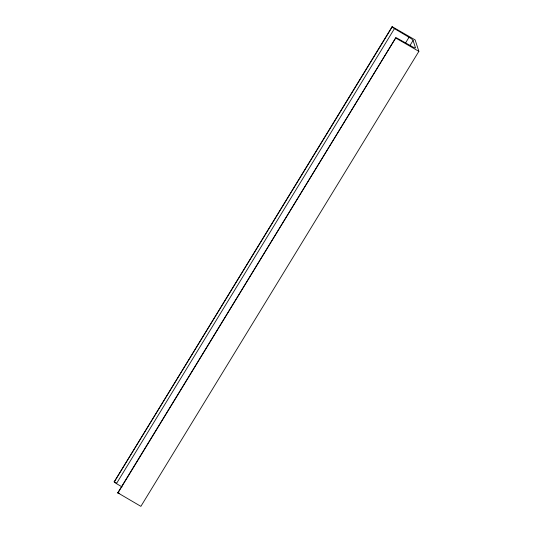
<?xml version="1.0" encoding="UTF-8"?>
<svg xmlns="http://www.w3.org/2000/svg" width="533" height="533" viewBox="0 0 533 533"><rect width="100%" height="100%" fill="white"/><g stroke="black" fill="none" stroke-linecap="round" stroke-linejoin="round"><path stroke-width="0.8" d="M122.01 486.909L116.454 483.618A2.425 0.36 31.4 0 1 114.215 481.905L392.121 26.65L415.134 39.922L418.871 51.361L140.879 506.35L117.773 492.805L395.772 37.816A2.425 0.36 31.4 0 1 397.671 38.496L413.142 47.144A4.597 0.673 31.4 0 0 415.42 47.65L413.068 40.448A4.597 0.673 31.4 0 0 410.137 37.95L394.447 28.629A2.425 0.36 31.4 0 1 392.208 26.923L392.121 26.65M114.215 481.905L392.208 26.923M116.454 483.618L394.447 28.629M117.866 493.078L395.772 37.816M405.56 42.946L409.024 37.27M410.03 45.418L413.068 40.448M395.859 38.09L418.871 51.361M114.129 481.639L116.281 482.885M117.773 492.805A2.425 0.36 31.4 0 1 118.666 492.958M119.145 493.192A2.425 0.36 31.4 0 1 119.678 493.485"/></g></svg>
